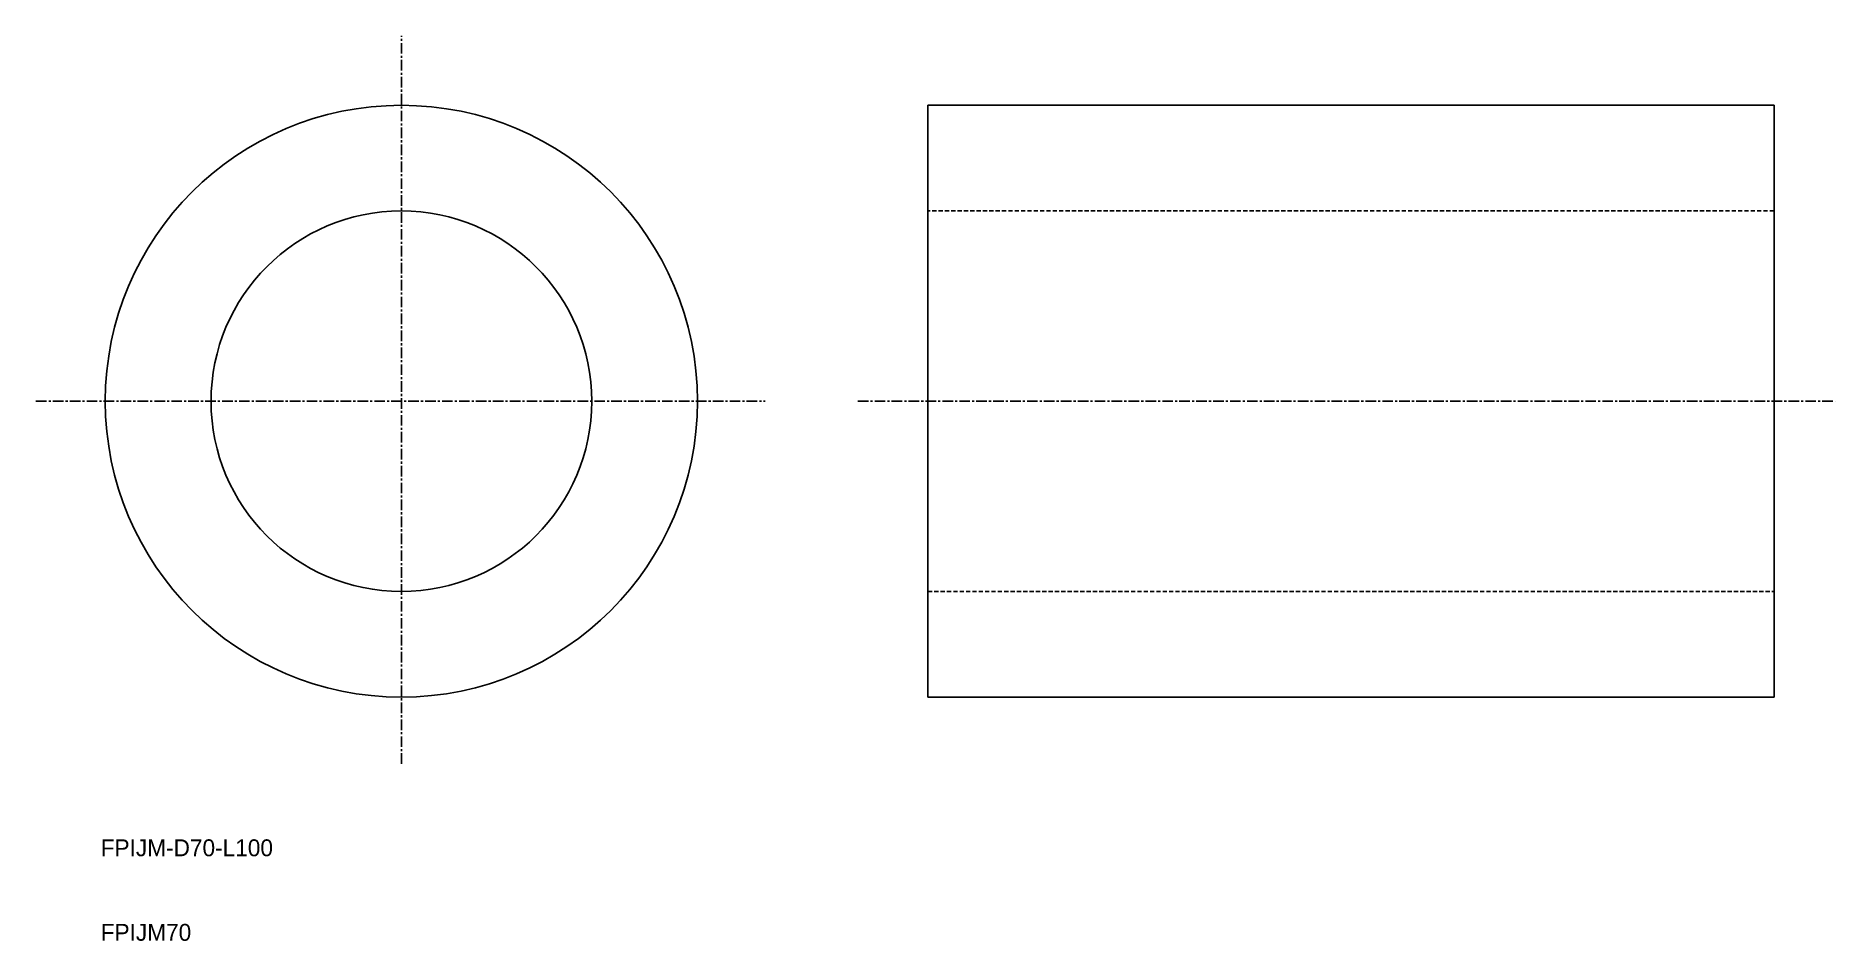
# Model space of a CAD drawing. Extents: x 2 to 215, y 10 to 117.
import ezdxf

# ---------------------------------------------------------------- set-up
doc = ezdxf.new("R2010")
doc.units = 0
doc.linetypes.add('CENTER', pattern=[2, 1.25, -0.25, 0.25, -0.25])
doc.linetypes.add('DASHED', pattern=[0.75, 0.5, -0.25])
doc.layers.get('0').update_dxf_attribs({"linetype": 'CONTINUOUS'})
doc.layers.add('CENTER', color=1, linetype='CENTER')

msp = doc.modelspace()

# ---------------------------------------------------------------- linework, layer by layer
at = {"color": 7, "linetype": 'CONTINUOUS'}
for p, q in [((107.78, 108.82), (107.78, 38.82)), ((207.78, 108.82), (107.78, 108.82)), ((207.78, 38.82), (207.78, 108.82)), ((107.78, 38.82), (207.78, 38.82))]:
    msp.add_line(p, q, dxfattribs=at)
at = {"color": 3, "linetype": 'DASHED'}
for p, q in [((207.78, 96.32), (107.78, 96.32)), ((107.78, 51.32), (207.78, 51.32))]:
    msp.add_line(p, q, dxfattribs=at)
at = {"color": 7, "linetype": 'CONTINUOUS'}
for radius in [35, 22.5]:
    msp.add_circle((45.54, 73.82), radius, dxfattribs=at)
at = {"layer": 'CENTER', "color": 1, "linetype": 'CENTER'}
for p, q in [((45.54, 30.93), (45.54, 117.02)), ((2.35, 73.82), (88.53, 73.82)), ((99.49, 73.82), (214.99, 73.82))]:
    msp.add_line(p, q, dxfattribs=at)

# ---------------------------------------------------------------- texts
at = {"color": 7, "linetype": 'CONTINUOUS'}
for s, p in [('FPIJM-D70-L100', (10, 20)), ('FPIJM70', (10, 10))]:
    msp.add_text(s, height=2, dxfattribs=at).set_placement(p)

doc.saveas('drawing.dxf')
